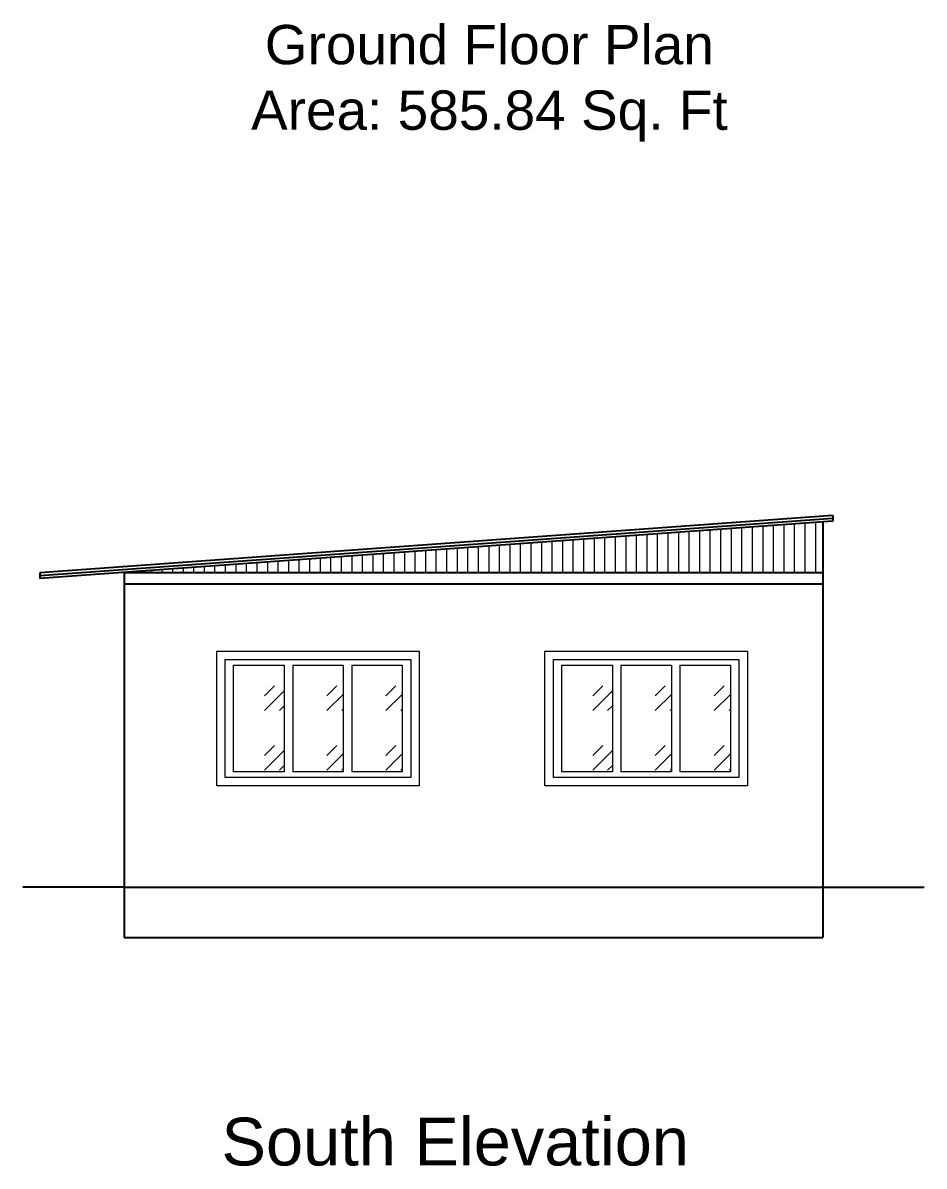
# Model space of a CAD drawing. Header units: inches. Extents: x 54699 to 80583, y -8431 to -3547.
# Drawn here: x 75951.6 to 76272.3, y -5638.9 to -5231.9 of the extents above; entities that cross this region are included whole.
import ezdxf

# ---------------------------------------------------------------- set-up
doc = ezdxf.new("R2010")
doc.units = ezdxf.units.IN
doc.header["$LTSCALE"] = 0.5
doc.header["$MEASUREMENT"] = 0
for name, color, linetype, lineweight in [('door', 202, 'Continuous', 5), ('steps', 253, 'Continuous', 20), ('Toilet', 7, 'Continuous', 25)]:
    doc.layers.add(name, color=color, linetype=linetype, lineweight=lineweight)
doc.styles.get("Standard").update_dxf_attribs({"font": 'arial.ttf'})

msp = doc.modelspace()

# ---------------------------------------------------------------- hatches: boundary and pattern name
at = {"layer": 'door', "ltscale": 0.5}
h = msp.add_hatch(dxfattribs=at)
h.set_pattern_fill('GOST_GLASS', color=256, scale=2.5)
h.set_pattern_definition([(45, (-286474.817, 25176.348), (21.21320344, 0), [12.5, -17.5]), (45, (-286469.514, 25176.348), (21.21320344, 0), [5, -25]), (45, (-286474.817, 25181.651), (21.21320344, 0), [5, -25])])
h.paths.add_polyline_path([(76026.64, -5498.52), (76044.64, -5498.52), (76044.64, -5460.52), (76026.64, -5460.52)])
h = msp.add_hatch(dxfattribs=at)
h.set_pattern_fill('GOST_GLASS', color=256, scale=2.5)
h.set_pattern_definition([(45, (-286473.817, 25176.348), (21.21320344, 0), [12.5, -17.5]), (45, (-286468.514, 25176.348), (21.21320344, 0), [5, -25]), (45, (-286473.817, 25181.651), (21.21320344, 0), [5, -25])])
h.paths.add_polyline_path([(76047.64, -5498.52), (76065.64, -5498.52), (76065.64, -5460.52), (76047.64, -5460.52)])
h = msp.add_hatch(dxfattribs=at)
h.set_pattern_fill('GOST_GLASS', color=256, scale=2.5)
h.set_pattern_definition([(45, (-286452.817, 25176.348), (21.21320344, 0), [12.5, -17.5]), (45, (-286447.514, 25176.348), (21.21320344, 0), [5, -25]), (45, (-286452.817, 25181.651), (21.21320344, 0), [5, -25])])
h.paths.add_polyline_path([(76068.64, -5498.52), (76086.64, -5498.52), (76086.64, -5460.52), (76068.64, -5460.52)])
h = msp.add_hatch(dxfattribs=at)
h.set_pattern_fill('GOST_GLASS', color=256, scale=2.5)
h.set_pattern_definition([(45, (-286358.037, 25176.348), (21.21320344, 0), [12.5, -17.5]), (45, (-286352.734, 25176.348), (21.21320344, 0), [5, -25]), (45, (-286358.037, 25181.651), (21.21320344, 0), [5, -25])])
h.paths.add_polyline_path([(76143.42, -5498.52), (76161.42, -5498.52), (76161.42, -5460.52), (76143.42, -5460.52)])
h = msp.add_hatch(dxfattribs=at)
h.set_pattern_fill('GOST_GLASS', color=256, scale=2.5)
h.set_pattern_definition([(45, (-286357.037, 25176.348), (21.21320344, 0), [12.5, -17.5]), (45, (-286351.734, 25176.348), (21.21320344, 0), [5, -25]), (45, (-286357.037, 25181.651), (21.21320344, 0), [5, -25])])
h.paths.add_polyline_path([(76164.42, -5498.52), (76182.42, -5498.52), (76182.42, -5460.52), (76164.42, -5460.52)])
h = msp.add_hatch(dxfattribs=at)
h.set_pattern_fill('GOST_GLASS', color=256, scale=2.5)
h.set_pattern_definition([(45, (-286336.037, 25176.348), (21.21320344, 0), [12.5, -17.5]), (45, (-286330.734, 25176.348), (21.21320344, 0), [5, -25]), (45, (-286336.037, 25181.651), (21.21320344, 0), [5, -25])])
h.paths.add_polyline_path([(76185.42, -5498.52), (76203.42, -5498.52), (76203.42, -5460.52), (76185.42, -5460.52)])
at = {"layer": 'steps', "ltscale": 0.3}
h = msp.add_hatch(dxfattribs=at)
h.set_pattern_fill('ANSI31', scale=30, angle=45)
h.set_pattern_definition([(90, (0, 12), (-3.75, 0), [])])
h.paths.add_polyline_path([(76236.32, -5427.52), (76236.32, -5409.52), (75987.64, -5427.52)])

# ---------------------------------------------------------------- linework, layer by layer
at = {"layer": 'door', "ltscale": 0.5}
for p, q in [((76044.64, -5460.52), (76044.64, -5498.52)), ((76047.64, -5460.52), (76047.64, -5498.52)), ((76068.64, -5460.52), (76068.64, -5498.52)), ((76161.42, -5460.52), (76161.42, -5498.52)), ((76164.42, -5460.52), (76164.42, -5498.52)), ((76185.42, -5460.52), (76185.42, -5498.52))]:
    msp.add_line(p, q, dxfattribs=at)
for points in [[(76092.64, -5503.52), (76020.64, -5503.52), (76020.64, -5455.52), (76092.64, -5455.52)], [(76209.42, -5503.52), (76137.42, -5503.52), (76137.42, -5455.52), (76209.42, -5455.52)], [(76089.64, -5500.52), (76023.64, -5500.52), (76023.64, -5458.52), (76089.64, -5458.52)], [(76206.42, -5500.52), (76140.42, -5500.52), (76140.42, -5458.52), (76206.42, -5458.52)]]:
    msp.add_lwpolyline(points, close=True, dxfattribs=at)
for points in [[(76044.64, -5498.52), (76026.64, -5498.52), (76026.64, -5460.52), (76044.64, -5460.52)], [(76047.64, -5460.52), (76065.64, -5460.52), (76065.64, -5498.52), (76047.64, -5498.52)], [(76068.64, -5460.52), (76086.64, -5460.52), (76086.64, -5498.52), (76068.64, -5498.52)], [(76161.42, -5498.52), (76143.42, -5498.52), (76143.42, -5460.52), (76161.42, -5460.52)], [(76164.42, -5460.52), (76182.42, -5460.52), (76182.42, -5498.52), (76164.42, -5498.52)], [(76185.42, -5460.52), (76203.42, -5460.52), (76203.42, -5498.52), (76185.42, -5498.52)]]:
    msp.add_lwpolyline(points, dxfattribs=at)
at = {"layer": 'Toilet'}
for p, q in [((76239.86, -5407.26), (75957.64, -5427.69)), ((76239.86, -5408.26), (75957.64, -5428.69)), ((76239.86, -5407.26), (76239.86, -5409.26)), ((76239.86, -5409.26), (75957.64, -5429.69)), ((76236.32, -5409.52), (76236.32, -5539.52)), ((75957.64, -5427.69), (75957.64, -5429.69)), ((75987.64, -5427.52), (76236.32, -5427.52)), ((75987.64, -5427.52), (75987.64, -5539.52)), ((75987.64, -5431.52), (76236.32, -5431.52)), ((75987.64, -5539.52), (75951.64, -5539.52)), ((75987.64, -5539.52), (76236.32, -5539.52)), ((75987.64, -5539.52), (75987.64, -5557.52)), ((76236.32, -5539.52), (76272.32, -5539.52)), ((76236.32, -5539.52), (76236.32, -5557.52)), ((75987.64, -5557.52), (76236.32, -5557.52))]:
    msp.add_line(p, q, dxfattribs=at)

# ---------------------------------------------------------------- texts
at = {"color": 7, "linetype": 'ByBlock', "lineweight": 5, "attachment_point": 5}
for s, insert, char_height, width in [('{\\fArial CE|b0|i0|c238|p34;Ground Floor Plan\\PArea: \\fArial CE|b0|i0|c0|p34;585.84\\fArial CE|b0|i0|c238|p34; Sq. Ft}', (76117.62, -5253.38), 14, 235.547), ('{\\fArial CE|b0|i0|c238|p34;\\P\\fArial CE|b0|i0|c0|p34;\\H2.8333x;South Elevation}', (76105.47, -5625.25), 6, 232.9624)]:
    msp.add_mtext(s, dxfattribs=dict(at, insert=insert, char_height=char_height, width=width))

doc.saveas('drawing.dxf')
